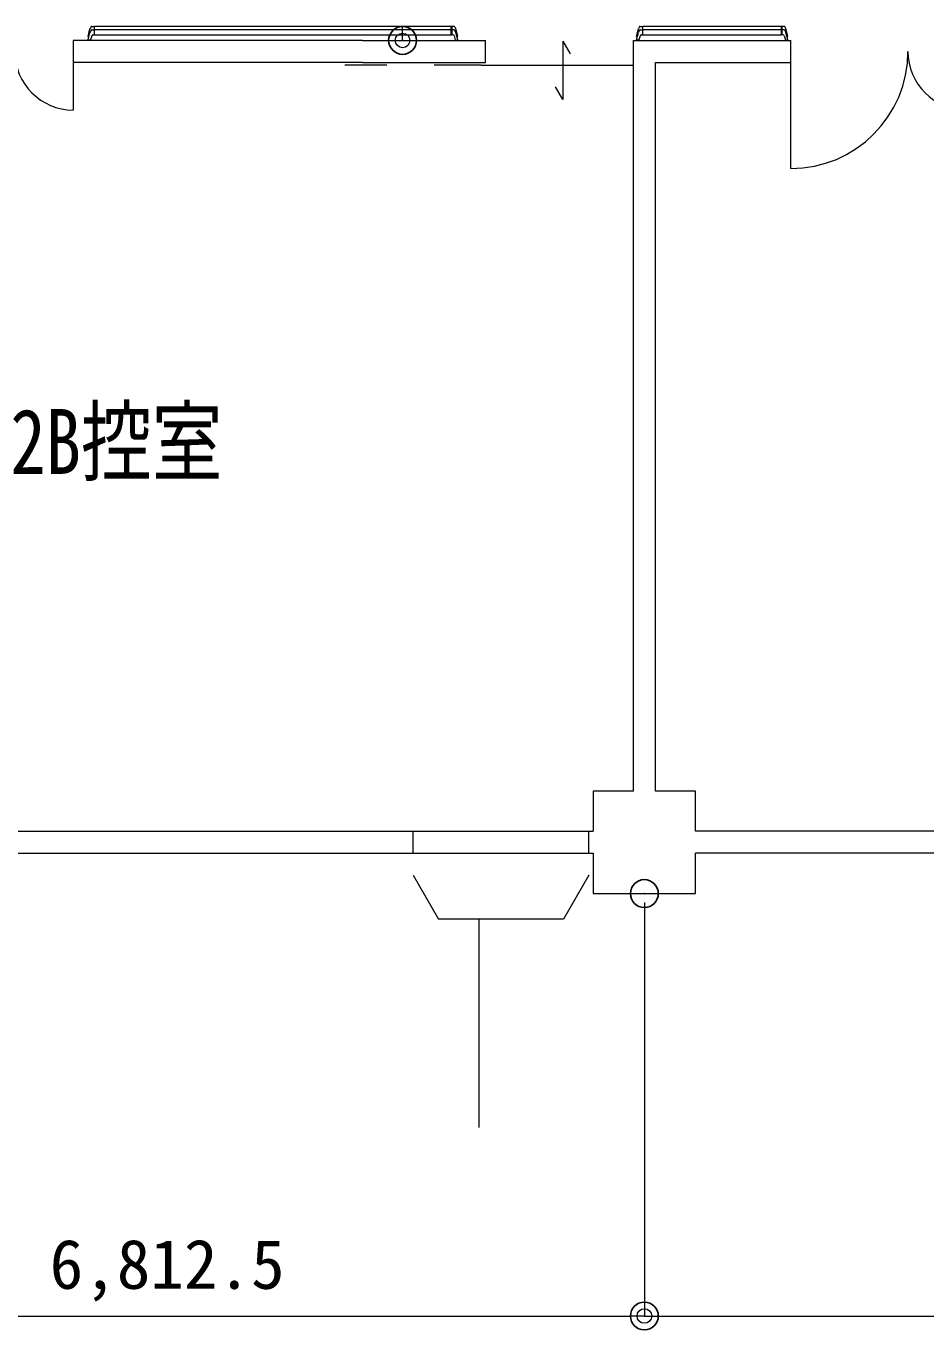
# Model space of a CAD drawing. Units: millimetres, scale not verified. Extents: x -18096 to 46307, y -19066 to 29624.
# Drawn here: x 14359 to 20505, y -19066 to -10164 of the extents above; entities that cross this region are included whole.
import ezdxf
from ezdxf.enums import TextEntityAlignment as Align

# ---------------------------------------------------------------- set-up
doc = ezdxf.new("R2010")
doc.units = ezdxf.units.MM
doc.header["$LTSCALE"] = 380
doc.header["$PDMODE"] = 32
doc.header["$PDSIZE"] = 190
doc.linetypes.add('USER1', pattern=[1.693333, 0.846667, -0.846667])
for name, color, linetype, lineweight in [('0-D_1-C', 8, 'Continuous', 18), ('1-1_1-5', 8, 'Continuous', 18), ('1-8_0-A', 8, 'Continuous', 18), ('1-9_0-9', 8, 'Continuous', 18), ('1-A_0-3', 8, 'Continuous', 18), ('1-E_0', 1, 'Continuous', 18), ('2-8_0-8', 8, 'Continuous', 18), ('2-9_0-7', 8, 'Continuous', 18), ('3-0_KUTAI', 1, 'Continuous', 18)]:
    doc.layers.add(name, color=color, linetype=linetype, lineweight=lineweight)
doc.layers.add('1-F_Defpoints', color=5, linetype='Continuous')
doc.styles.add('ＭＳ ゴシック', font='')
doc.styles.get('ＭＳ ゴシック').set_extended_font_data('MS Gothic')

# ---------------------------------------------------------------- blocks, each defined once
blk = doc.blocks.new('_Origin')
at = {"layer": '1-E_0'}
blk.add_line((0, 0), (-380, 0), dxfattribs=at)
blk.add_circle((0, 0), 190, dxfattribs=at)

msp = doc.modelspace()

# ---------------------------------------------------------------- linework, layer by layer
at = {"layer": '0-D_1-C'}
for p, q in [((14782.3, -10257.9), (14795.9, -10206.9)), ((14807.5, -10229.3), (14799.8, -10258.3)), ((14807.5, -10189.6), (14823.3, -10189.6)), ((14814.3, -10224.1), (14823.3, -10224.1)), ((14823.3, -10189.6), (14823.3, -10224.1)), ((14824.1, -10190.4), (14823.3, -10189.6)), ((14824.1, -10223.3), (14823.3, -10224.1)), ((14824.1, -10190.4), (14824.1, -10223.3)), ((14826.5, -10223.9), (14826.5, -10189.9)), ((17262.9, -10189.9), (14826.5, -10189.9)), ((14826.5, -10223.9), (17262.9, -10223.9)), ((17262.9, -10223.9), (17262.9, -10189.9)), ((17265.4, -10190.4), (17266.2, -10189.6)), ((17265.4, -10190.4), (17265.4, -10223.3)), ((17265.4, -10223.3), (17266.2, -10224.1)), ((17281.9, -10189.6), (17266.2, -10189.6)), ((17266.2, -10189.6), (17266.2, -10224.1)), ((17275.2, -10224.1), (17266.2, -10224.1)), ((17282, -10229.3), (17289.7, -10258.3)), ((17307.2, -10257.9), (17293.6, -10206.9)), ((18527.5, -10257.9), (18541.2, -10206.9)), ((18552.8, -10229.3), (18545, -10258.3)), ((18552.8, -10189.6), (18568.5, -10189.6)), ((18559.6, -10224.1), (18568.5, -10224.1)), ((18568.5, -10189.6), (18568.5, -10224.1)), ((18569.3, -10190.4), (18568.5, -10189.6)), ((18569.3, -10223.3), (18568.5, -10224.1)), ((18569.3, -10190.4), (18569.3, -10223.3)), ((18571.8, -10223.9), (18571.8, -10189.9)), ((19518.2, -10189.9), (18571.8, -10189.9)), ((18571.8, -10223.9), (19518.2, -10223.9)), ((19518.2, -10223.9), (19518.2, -10189.9)), ((19520.7, -10190.4), (19521.5, -10189.6)), ((19520.7, -10190.4), (19520.7, -10223.3)), ((19520.7, -10223.3), (19521.5, -10224.1)), ((19537.2, -10189.6), (19521.5, -10189.6)), ((19521.5, -10189.6), (19521.5, -10224.1)), ((19530.5, -10224.1), (19521.5, -10224.1)), ((19537.2, -10229.3), (19545, -10258.3)), ((19562.5, -10257.9), (19548.8, -10206.9)), ((14799, -10258.9), (14783, -10258.9)), ((17290.5, -10258.9), (17306.4, -10258.9)), ((18544.3, -10258.9), (18528.3, -10258.9)), ((19545.8, -10258.9), (19561.7, -10258.9))]:
    msp.add_line(p, q, dxfattribs=at)
for points in [[(14824.1, -10190.5), (14824.1, -10190.5), (14824.1, -10190.5), (14824.1, -10190.5), (14824.2, -10190.5), (14824.3, -10190.6), (14824.3, -10190.6), (14824.4, -10190.7), (14824.5, -10190.7), (14824.6, -10190.7), (14824.7, -10190.8), (14824.8, -10190.8), (14824.9, -10190.9), (14825, -10190.9), (14825.1, -10190.9), (14825.2, -10190.9), (14825.2, -10190.9), (14825.3, -10190.9), (14825.3, -10190.9), (14825.3, -10190.9), (14825.3, -10190.9), (14825.3, -10190.9), (14825.4, -10190.9), (14825.4, -10190.9), (14825.5, -10190.9), (14825.6, -10190.9), (14825.7, -10190.9), (14825.8, -10190.8), (14825.9, -10190.8), (14826, -10190.7), (14826.1, -10190.7), (14826.2, -10190.7), (14826.3, -10190.6), (14826.4, -10190.6), (14826.4, -10190.5), (14826.5, -10190.5), (14826.5, -10190.5), (14826.5, -10190.5), (14826.6, -10190.5)], [(14824.1, -10223.4), (14824.1, -10223.4), (14824.1, -10223.4), (14824.1, -10223.3), (14824.2, -10223.3), (14824.3, -10223.3), (14824.3, -10223.2), (14824.4, -10223.2), (14824.5, -10223.1), (14824.6, -10223.1), (14824.7, -10223), (14824.8, -10223), (14824.9, -10223), (14825, -10223), (14825.1, -10222.9), (14825.2, -10222.9), (14825.2, -10222.9), (14825.3, -10222.9), (14825.3, -10222.9), (14825.3, -10222.9), (14825.3, -10222.9), (14825.3, -10222.9), (14825.4, -10222.9), (14825.4, -10222.9), (14825.5, -10222.9), (14825.6, -10223), (14825.7, -10223), (14825.8, -10223), (14825.9, -10223), (14826, -10223.1), (14826.1, -10223.1), (14826.2, -10223.2), (14826.3, -10223.2), (14826.4, -10223.3), (14826.4, -10223.3), (14826.5, -10223.3), (14826.5, -10223.4), (14826.5, -10223.4), (14826.6, -10223.4)], [(17265.4, -10190.5), (17265.4, -10190.5), (17265.4, -10190.5), (17265.4, -10190.5), (17265.3, -10190.5), (17265.2, -10190.6), (17265.1, -10190.6), (17265.1, -10190.7), (17265, -10190.7), (17264.9, -10190.7), (17264.8, -10190.8), (17264.7, -10190.8), (17264.6, -10190.9), (17264.5, -10190.9), (17264.4, -10190.9), (17264.3, -10190.9), (17264.3, -10190.9), (17264.2, -10190.9), (17264.2, -10190.9), (17264.2, -10190.9), (17264.2, -10190.9), (17264.1, -10190.9), (17264.1, -10190.9), (17264, -10190.9), (17264, -10190.9), (17263.9, -10190.9), (17263.8, -10190.9), (17263.7, -10190.8), (17263.6, -10190.8), (17263.5, -10190.7), (17263.4, -10190.7), (17263.3, -10190.7), (17263.2, -10190.6), (17263.1, -10190.6), (17263.1, -10190.5), (17263, -10190.5), (17263, -10190.5), (17262.9, -10190.5), (17262.9, -10190.5)], [(17265.4, -10223.4), (17265.4, -10223.4), (17265.4, -10223.4), (17265.4, -10223.3), (17265.3, -10223.3), (17265.2, -10223.3), (17265.1, -10223.2), (17265.1, -10223.2), (17265, -10223.1), (17264.9, -10223.1), (17264.8, -10223), (17264.7, -10223), (17264.6, -10223), (17264.5, -10223), (17264.4, -10222.9), (17264.3, -10222.9), (17264.3, -10222.9), (17264.2, -10222.9), (17264.2, -10222.9), (17264.2, -10222.9), (17264.2, -10222.9), (17264.1, -10222.9), (17264.1, -10222.9), (17264, -10222.9), (17264, -10222.9), (17263.9, -10223), (17263.8, -10223), (17263.7, -10223), (17263.6, -10223), (17263.5, -10223.1), (17263.4, -10223.1), (17263.3, -10223.2), (17263.2, -10223.2), (17263.1, -10223.3), (17263.1, -10223.3), (17263, -10223.3), (17263, -10223.4), (17262.9, -10223.4), (17262.9, -10223.4)], [(18569.3, -10190.5), (18569.3, -10190.5), (18569.4, -10190.5), (18569.4, -10190.5), (18569.5, -10190.5), (18569.5, -10190.6), (18569.6, -10190.6), (18569.7, -10190.7), (18569.8, -10190.7), (18569.9, -10190.7), (18570, -10190.8), (18570.1, -10190.8), (18570.2, -10190.9), (18570.3, -10190.9), (18570.4, -10190.9), (18570.4, -10190.9), (18570.5, -10190.9), (18570.5, -10190.9), (18570.6, -10190.9), (18570.6, -10190.9), (18570.6, -10190.9), (18570.6, -10190.9), (18570.7, -10190.9), (18570.7, -10190.9), (18570.8, -10190.9), (18570.9, -10190.9), (18571, -10190.9), (18571, -10190.8), (18571.2, -10190.8), (18571.3, -10190.7), (18571.4, -10190.7), (18571.5, -10190.7), (18571.5, -10190.6), (18571.6, -10190.6), (18571.7, -10190.5), (18571.8, -10190.5), (18571.8, -10190.5), (18571.8, -10190.5), (18571.8, -10190.5)], [(18569.3, -10223.4), (18569.3, -10223.4), (18569.4, -10223.4), (18569.4, -10223.3), (18569.5, -10223.3), (18569.5, -10223.3), (18569.6, -10223.2), (18569.7, -10223.2), (18569.8, -10223.1), (18569.9, -10223.1), (18570, -10223), (18570.1, -10223), (18570.2, -10223), (18570.3, -10223), (18570.4, -10222.9), (18570.4, -10222.9), (18570.5, -10222.9), (18570.5, -10222.9), (18570.6, -10222.9), (18570.6, -10222.9), (18570.6, -10222.9), (18570.6, -10222.9), (18570.7, -10222.9), (18570.7, -10222.9), (18570.8, -10222.9), (18570.9, -10223), (18571, -10223), (18571, -10223), (18571.2, -10223), (18571.3, -10223.1), (18571.4, -10223.1), (18571.5, -10223.2), (18571.5, -10223.2), (18571.6, -10223.3), (18571.7, -10223.3), (18571.8, -10223.3), (18571.8, -10223.4), (18571.8, -10223.4), (18571.8, -10223.4)], [(19520.7, -10190.5), (19520.7, -10190.5), (19520.7, -10190.5), (19520.6, -10190.5), (19520.6, -10190.5), (19520.5, -10190.6), (19520.4, -10190.6), (19520.3, -10190.7), (19520.2, -10190.7), (19520.1, -10190.7), (19520, -10190.8), (19519.9, -10190.8), (19519.8, -10190.9), (19519.7, -10190.9), (19519.7, -10190.9), (19519.6, -10190.9), (19519.5, -10190.9), (19519.5, -10190.9), (19519.5, -10190.9), (19519.5, -10190.9), (19519.4, -10190.9), (19519.4, -10190.9), (19519.4, -10190.9), (19519.3, -10190.9), (19519.2, -10190.9), (19519.2, -10190.9), (19519.1, -10190.9), (19519, -10190.8), (19518.9, -10190.8), (19518.8, -10190.7), (19518.7, -10190.7), (19518.6, -10190.7), (19518.5, -10190.6), (19518.4, -10190.6), (19518.3, -10190.5), (19518.3, -10190.5), (19518.2, -10190.5), (19518.2, -10190.5), (19518.2, -10190.5)], [(19520.7, -10223.4), (19520.7, -10223.4), (19520.7, -10223.4), (19520.6, -10223.3), (19520.6, -10223.3), (19520.5, -10223.3), (19520.4, -10223.2), (19520.3, -10223.2), (19520.2, -10223.1), (19520.1, -10223.1), (19520, -10223), (19519.9, -10223), (19519.8, -10223), (19519.7, -10223), (19519.7, -10222.9), (19519.6, -10222.9), (19519.5, -10222.9), (19519.5, -10222.9), (19519.5, -10222.9), (19519.5, -10222.9), (19519.4, -10222.9), (19519.4, -10222.9), (19519.4, -10222.9), (19519.3, -10222.9), (19519.2, -10222.9), (19519.2, -10223), (19519.1, -10223), (19519, -10223), (19518.9, -10223), (19518.8, -10223.1), (19518.7, -10223.1), (19518.6, -10223.2), (19518.5, -10223.2), (19518.4, -10223.3), (19518.3, -10223.3), (19518.3, -10223.3), (19518.2, -10223.4), (19518.2, -10223.4), (19518.2, -10223.4)]]:
    msp.add_lwpolyline(points, dxfattribs=at)
for centre, radius, start, end in [((14814.3, -10231.1), 7, 90, 165), ((17275.2, -10231.1), 7, 15, 90), ((18559.6, -10231.1), 7, 90, 165), ((19530.5, -10231.1), 7, 15, 90), ((14783, -10258.1), 0.8, 165, 270), ((14799, -10258.1), 0.8, 270, 345), ((17290.5, -10258.1), 0.8, 195, 270), ((17306.4, -10258.1), 0.8, 270, 15), ((18528.3, -10258.1), 0.8, 165, 270), ((18544.3, -10258.1), 0.8, 270, 345), ((19545.8, -10258.1), 0.8, 195, 270), ((19561.7, -10258.1), 0.8, 270, 15)]:
    msp.add_arc(centre, radius, start, end, dxfattribs=at)
for centre, major_axis, start_param, end_param in [((14803.7, -10212.9), (4.4, 23.2), 0.072552, 1.381549), ((17285.7, -10212.9), (-4.4, 23.2), 4.901636, 6.210633), ((18549, -10212.9), (4.4, 23.2), 0.072552, 1.381549), ((19541, -10212.9), (-4.4, 23.2), 4.901636, 6.210633)]:
    msp.add_ellipse(centre, major_axis=major_axis, ratio=0.37945, start_param=start_param, end_param=end_param, dxfattribs=at)
at = {"layer": '1-1_1-5'}
for p, q in [((14782.3, -10233.9), (14795.9, -10182.9)), ((14788.4, -10234.9), (14783, -10234.9)), ((14807.5, -10165.6), (14823.3, -10165.6)), ((14824.1, -10166.4), (14823.3, -10165.6)), ((14823.3, -10165.6), (14823.3, -10189.6)), ((14824.1, -10166.4), (14824.1, -10190.6)), ((14826.5, -10189.6), (14826.5, -10165.9)), ((17262.9, -10165.9), (14826.5, -10165.9)), ((17262.9, -10189.6), (17262.9, -10165.9)), ((17265.4, -10166.4), (17266.2, -10165.6)), ((17265.4, -10166.4), (17265.4, -10190.6)), ((17281.9, -10165.6), (17266.2, -10165.6)), ((17266.2, -10165.6), (17266.2, -10189.6)), ((17307.2, -10233.9), (17293.6, -10182.9)), ((17301.1, -10234.9), (17306.4, -10234.9)), ((18527.5, -10233.9), (18541.2, -10182.9)), ((18533.7, -10234.9), (18528.3, -10234.9)), ((18552.8, -10165.6), (18568.5, -10165.6)), ((18569.3, -10166.4), (18568.5, -10165.6)), ((18568.5, -10165.6), (18568.5, -10189.6)), ((18569.3, -10166.4), (18569.3, -10190.6)), ((18571.8, -10189.6), (18571.8, -10165.9)), ((19518.2, -10165.9), (18571.8, -10165.9)), ((19518.2, -10189.6), (19518.2, -10165.9)), ((19520.7, -10166.4), (19521.5, -10165.6)), ((19520.7, -10166.4), (19520.7, -10190.6)), ((19537.2, -10165.6), (19521.5, -10165.6)), ((19521.5, -10165.6), (19521.5, -10189.6)), ((19562.5, -10233.9), (19548.8, -10182.9)), ((19556.3, -10234.9), (19561.7, -10234.9))]:
    msp.add_line(p, q, dxfattribs=at)
for points in [[(14824.1, -10166.5), (14824.1, -10166.5), (14824.1, -10166.5), (14824.1, -10166.5), (14824.2, -10166.5), (14824.3, -10166.6), (14824.3, -10166.6), (14824.4, -10166.7), (14824.5, -10166.7), (14824.6, -10166.7), (14824.7, -10166.8), (14824.8, -10166.8), (14824.9, -10166.9), (14825, -10166.9), (14825.1, -10166.9), (14825.2, -10166.9), (14825.2, -10166.9), (14825.3, -10166.9), (14825.3, -10166.9), (14825.3, -10166.9), (14825.3, -10166.9), (14825.3, -10166.9), (14825.4, -10166.9), (14825.4, -10166.9), (14825.5, -10166.9), (14825.6, -10166.9), (14825.7, -10166.9), (14825.8, -10166.8), (14825.9, -10166.8), (14826, -10166.7), (14826.1, -10166.7), (14826.2, -10166.7), (14826.3, -10166.6), (14826.4, -10166.6), (14826.4, -10166.5), (14826.5, -10166.5), (14826.5, -10166.5), (14826.5, -10166.5), (14826.6, -10166.5)], [(17265.4, -10166.5), (17265.4, -10166.5), (17265.4, -10166.5), (17265.4, -10166.5), (17265.3, -10166.5), (17265.2, -10166.6), (17265.1, -10166.6), (17265.1, -10166.7), (17265, -10166.7), (17264.9, -10166.7), (17264.8, -10166.8), (17264.7, -10166.8), (17264.6, -10166.9), (17264.5, -10166.9), (17264.4, -10166.9), (17264.3, -10166.9), (17264.3, -10166.9), (17264.2, -10166.9), (17264.2, -10166.9), (17264.2, -10166.9), (17264.2, -10166.9), (17264.1, -10166.9), (17264.1, -10166.9), (17264, -10166.9), (17264, -10166.9), (17263.9, -10166.9), (17263.8, -10166.9), (17263.7, -10166.8), (17263.6, -10166.8), (17263.5, -10166.7), (17263.4, -10166.7), (17263.3, -10166.7), (17263.2, -10166.6), (17263.1, -10166.6), (17263.1, -10166.5), (17263, -10166.5), (17263, -10166.5), (17262.9, -10166.5), (17262.9, -10166.5)], [(18569.3, -10166.5), (18569.3, -10166.5), (18569.4, -10166.5), (18569.4, -10166.5), (18569.5, -10166.5), (18569.5, -10166.6), (18569.6, -10166.6), (18569.7, -10166.7), (18569.8, -10166.7), (18569.9, -10166.7), (18570, -10166.8), (18570.1, -10166.8), (18570.2, -10166.9), (18570.3, -10166.9), (18570.4, -10166.9), (18570.4, -10166.9), (18570.5, -10166.9), (18570.5, -10166.9), (18570.6, -10166.9), (18570.6, -10166.9), (18570.6, -10166.9), (18570.6, -10166.9), (18570.7, -10166.9), (18570.7, -10166.9), (18570.8, -10166.9), (18570.9, -10166.9), (18571, -10166.9), (18571, -10166.8), (18571.2, -10166.8), (18571.3, -10166.7), (18571.4, -10166.7), (18571.5, -10166.7), (18571.5, -10166.6), (18571.6, -10166.6), (18571.7, -10166.5), (18571.8, -10166.5), (18571.8, -10166.5), (18571.8, -10166.5), (18571.8, -10166.5)], [(19520.7, -10166.5), (19520.7, -10166.5), (19520.7, -10166.5), (19520.6, -10166.5), (19520.6, -10166.5), (19520.5, -10166.6), (19520.4, -10166.6), (19520.3, -10166.7), (19520.2, -10166.7), (19520.1, -10166.7), (19520, -10166.8), (19519.9, -10166.8), (19519.8, -10166.9), (19519.7, -10166.9), (19519.7, -10166.9), (19519.6, -10166.9), (19519.5, -10166.9), (19519.5, -10166.9), (19519.5, -10166.9), (19519.5, -10166.9), (19519.4, -10166.9), (19519.4, -10166.9), (19519.4, -10166.9), (19519.3, -10166.9), (19519.2, -10166.9), (19519.2, -10166.9), (19519.1, -10166.9), (19519, -10166.8), (19518.9, -10166.8), (19518.8, -10166.7), (19518.7, -10166.7), (19518.6, -10166.7), (19518.5, -10166.6), (19518.4, -10166.6), (19518.3, -10166.5), (19518.3, -10166.5), (19518.2, -10166.5), (19518.2, -10166.5), (19518.2, -10166.5)]]:
    msp.add_lwpolyline(points, dxfattribs=at)
for centre, start, end in [((14783, -10234.1), 165, 270), ((17306.4, -10234.1), 270, 15), ((18528.3, -10234.1), 165, 270), ((19561.7, -10234.1), 270, 15)]:
    msp.add_arc(centre, 0.8, start, end, dxfattribs=at)
for centre, major_axis, start_param, end_param in [((14803.7, -10188.9), (4.4, 23.2), 0.072552, 1.381549), ((17285.7, -10188.9), (-4.4, 23.2), 4.901636, 6.210633), ((18549, -10188.9), (4.4, 23.2), 0.072552, 1.381549), ((19541, -10188.9), (-4.4, 23.2), 4.901636, 6.210633)]:
    msp.add_ellipse(centre, major_axis=major_axis, ratio=0.37945, start_param=start_param, end_param=end_param, dxfattribs=at)
at = {"layer": '1-8_0-A'}
msp.add_line((16656.9, -10261.9), (17496.9, -10261.9), dxfattribs=at)
msp.add_lwpolyline([(16656.9, -10411.9), (17496.9, -10411.9), (17496.9, -10261.9)], dxfattribs=at)
at = {"layer": '1-9_0-9'}
for p, q in [((18025.2, -10266), (18025.2, -10666)), ((18025.2, -10266), (18075.2, -10352.6)), ((14681.9, -10336.9), (14681.9, -10736.9)), ((19581.9, -11136.9), (19581.9, -10336.9)), ((17466.9, -10430.9), (18506.9, -10430.9)), ((18025.2, -10666), (17975.2, -10579.4))]:
    msp.add_line(p, q, dxfattribs=at)
at = {"layer": '1-9_0-9', "linetype": 'USER1'}
msp.add_line((17466.9, -10430.9), (16536.9, -10430.9), dxfattribs=at)
at = {"layer": '1-9_0-9'}
for centre, radius, start, end in [((14681.9, -10336.9), 400, 180, 270), ((19581.9, -10336.9), 800, 270, 0), ((20781.9, -10336.9), 400, 180, 270)]:
    msp.add_arc(centre, radius, start, end, dxfattribs=at)
at = {"layer": '1-A_0-3'}
for p, q in [((16656.9, -10261.9), (14681.9, -10261.9)), ((14681.9, -10261.9), (14681.9, -10411.9)), ((18506.9, -15386.9), (18506.9, -10261.9)), ((18506.9, -10261.9), (19581.9, -10261.9)), ((19581.9, -10411.9), (19581.9, -10261.9)), ((16656.9, -10411.9), (14681.9, -10411.9)), ((18656.9, -15386.9), (18656.9, -10411.9)), ((18656.9, -10411.9), (19581.9, -10411.9)), ((18231.9, -15386.9), (18231.9, -15661.9)), ((18506.9, -15386.9), (18231.9, -15386.9)), ((18931.9, -15386.9), (18656.9, -15386.9)), ((18931.9, -15661.9), (18931.9, -15386.9)), ((11856.9, -15661.9), (18231.9, -15661.9)), ((17001.9, -15811.9), (17001.9, -15661.9)), ((18201.9, -15811.9), (18201.9, -15661.9)), ((28381.9, -15661.9), (18931.9, -15661.9)), ((8931.9, -15811.9), (18231.9, -15811.9)), ((18231.9, -15811.9), (18231.9, -16086.9)), ((27981.9, -15811.9), (18931.9, -15811.9)), ((18931.9, -16086.9), (18931.9, -15811.9)), ((18231.9, -16086.9), (18931.9, -16086.9))]:
    msp.add_line(p, q, dxfattribs=at)
at = {"layer": '1-F_Defpoints'}
for p in [(16930.4, -10261.9), (18581.9, -16086.9), (18581.9, -18971.4)]:
    msp.add_point(p, dxfattribs=at)
at = {"layer": '2-8_0-8'}
for p, q in [((17001.9, -15961.9), (17175.1, -16261.9)), ((18201.9, -15961.9), (18028.7, -16261.9)), ((18028.7, -16261.9), (17175.1, -16261.9)), ((17451.9, -16261.9), (17451.9, -17683.2))]:
    msp.add_line(p, q, dxfattribs=at)
at = {"layer": '3-0_KUTAI'}
for p, q in [((16870.4, -10261.9), (16930.4, -10261.9)), ((18581.9, -16146.9), (18581.9, -18971.4)), ((18581.9, -16146.9), (18581.9, -18971.4)), ((11869.4, -18971.4), (18481.9, -18971.4)), ((18681.9, -18971.4), (28481.9, -18971.4))]:
    msp.add_line(p, q, dxfattribs=at)

# ---------------------------------------------------------------- block references
at = {"layer": '3-0_KUTAI', "xscale": 0.2631579, "yscale": 0.2631579}
for p, rotation in [((16930.4, -10261.9), 270), ((18581.9, -18971.4), 180)]:
    msp.add_blockref('_Origin', p, dxfattribs=dict(at, rotation=rotation))
msp.add_blockref('_Origin', (18581.9, -18971.4), dxfattribs=at)

# ---------------------------------------------------------------- texts
at = {"layer": '2-9_0-7', "style": 'ＭＳ ゴシック', "width": 0.8}
msp.add_text('2B控室', height=443, dxfattribs=at).set_placement((14252.1, -13354.5), align=Align.BOTTOM_LEFT)
at = {"layer": '3-0_KUTAI', "color": 3, "style": 'ＭＳ ゴシック'}
msp.add_text('6,812.5', height=337.1, dxfattribs=at).set_placement((14520.3, -18886.9), align=Align.BOTTOM_LEFT)

doc.saveas('drawing.dxf')
